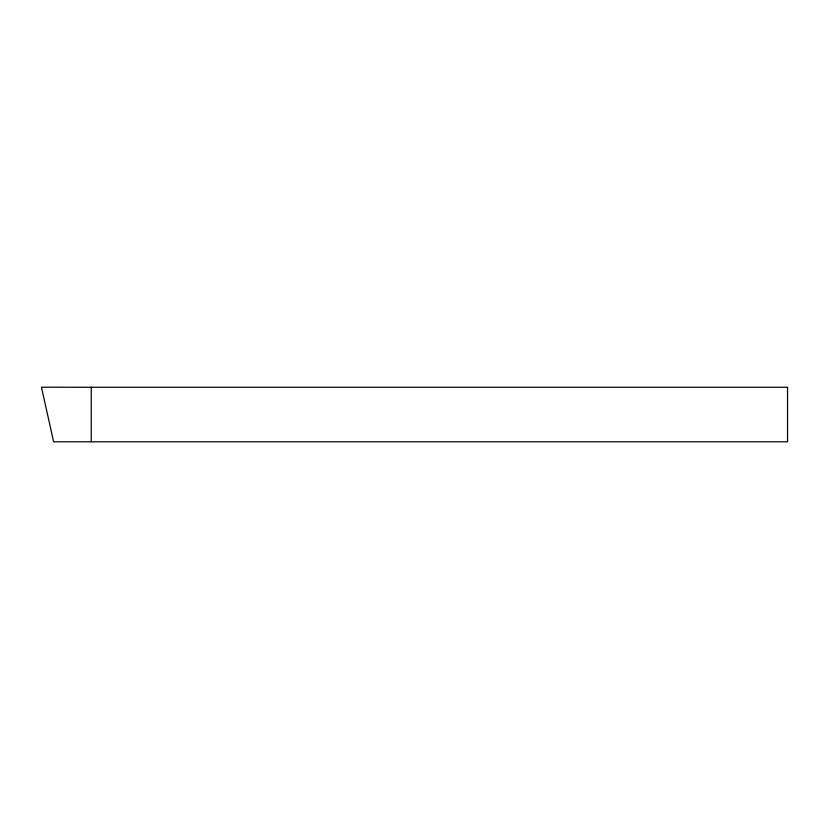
<?xml version="1.0" encoding="UTF-8"?>
<svg xmlns="http://www.w3.org/2000/svg" width="829" height="829" viewBox="0 0 829 829"><rect width="100%" height="100%" fill="white"/><g stroke="black" fill="none" stroke-linecap="round" stroke-linejoin="round"><path stroke-width="1.24" d="M91.263 387.267L787.55 387.267L787.55 441.795L53.626 441.795L41.45 387.205L91.263 387.267L91.263 441.795"/></g></svg>
